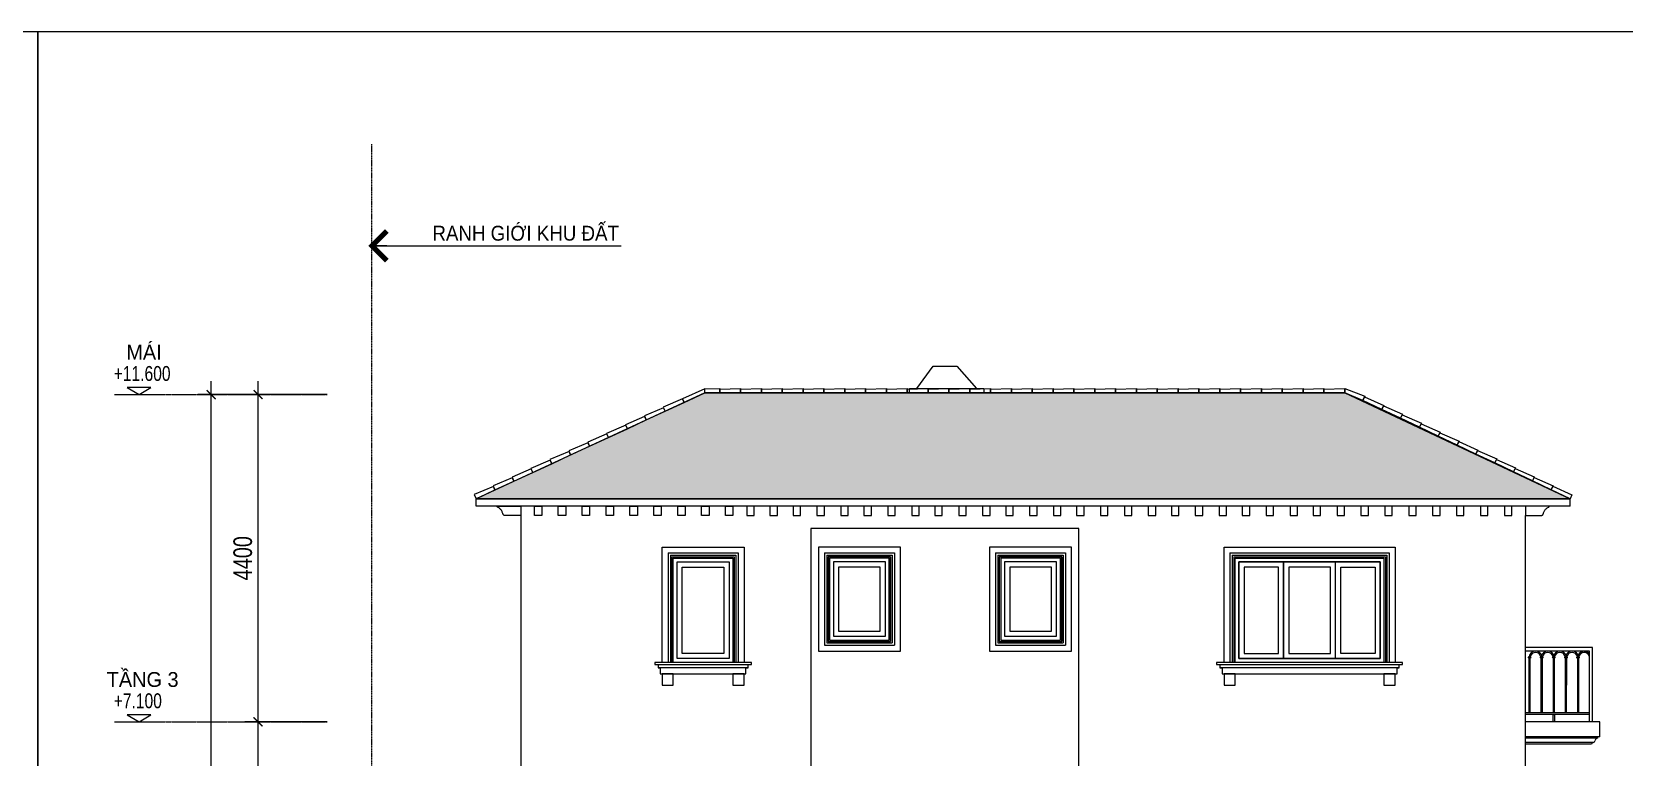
# Model space of a CAD drawing. Header units: millimetres. Extents: x 33748 to 451939, y -263262 to 62681.
# Drawn here: x 368367 to 389764, y -17122 to -7370 of the extents above; entities that cross this region are included whole.
import ezdxf

# ---------------------------------------------------------------- set-up
doc = ezdxf.new("R2010")
doc.units = ezdxf.units.MM
doc.header["$PDMODE"] = 98
doc.linetypes.add('CENTER', pattern=[50.8, 31.75, -6.35, 6.35, -6.35])
doc.linetypes.add('HIDDEN', pattern=[0.375, 0.25, -0.125])
doc.layers.get('Defpoints').update_dxf_attribs({"color": 202, "lineweight": 13})
for name, color, linetype, lineweight in [('-CENTER', 143, 'CENTER', 13), ('-DIM', 9, 'Continuous', 13), ('-DOOR', 137, 'Continuous', 9), ('-HATCH', 8, 'Continuous', 5), ('-KH', 143, 'Continuous', 13), ('-LINE1', 7, 'Continuous', 18), ('-RANH GIOI KHU DAT', 12, 'CENTER', 18), ('-TEXT', 7, 'Continuous', 15), ('A72', 9, 'Continuous', 5)]:
    doc.layers.add(name, color=color, linetype=linetype, lineweight=lineweight)
for name, color, linetype in [('-HATCH CONCRETE', 54, 'Continuous'), ('1-NETMANH', 8, 'Continuous'), ('13. NET HATCH', 252, 'Continuous')]:
    doc.layers.add(name, color=color, linetype=linetype)
doc.styles.add('1', font='arial.ttf')
doc.styles.add('AVANH', font='', dxfattribs={"width": 0.8})
doc.styles.add('vnavanth', font='', dxfattribs={"width": 0.8})
doc.styles.add('X-5M-DH-TUM1$0$AVANTH', font='arial.ttf', dxfattribs={"width": 0.9})
doc.styles.add('X-ALL-SECTION$0$ROMANS', font='arial.ttf')
doc.styles.get('AVANH').set_extended_font_data('.VnAvantH')
doc.styles.get('vnavanth').set_extended_font_data('.VnAvantH')
doc.dimstyles.new('C_100A3', dxfattribs={"dimscale": 100, "dimtxt": 2.5, "dimasz": 1.2, "dimexe": 1.8, "dimexo": 0, "dimgap": 0.75, "dimtad": 1, "dimdec": 0, "dimzin": 0, "dimdsep": 46, "dimtxsty": 'AVANH', "dimblk": 'ARCHTICK', "dimcen": 0, "dimdle": 1.8, "dimclrd": 256, "dimclre": 256, "dimclrt": 7, "dimadec": 0, "dimazin": 0, "dimtfac": 0.0001, "dimtdec": 0, "dimtix": 1, "dimtmove": 2, "dimatfit": 3, "dimldrblk": 'ARCHTICK', "dimfxl": 1.8, "dimtolj": 1, "dimtzin": 0, "dimarcsym": 0})
doc.dimstyles.new('X-ALL-SECTION$0$ARROWS', dxfattribs={"dimscale": 100, "dimtxt": 2, "dimasz": 1, "dimexe": 2, "dimexo": 5, "dimgap": 1, "dimtad": 1, "dimdec": 0, "dimzin": 0, "dimdsep": 46, "dimtxsty": 'X-ALL-SECTION$0$ROMANS', "dimblk": 'X-ALL-SECTION$0$ARROWS', "dimcen": 0, "dimclrd": 256, "dimclre": 256, "dimclrt": 256, "dimazin": 0, "dimtfac": 0.5, "dimtdec": 0, "dimtofl": 0, "dimtmove": 2, "dimatfit": 3, "dimldrblk": 'X-ALL-SECTION$0$ARROWS', "dimfxl": 1, "dimtolj": 1, "dimtzin": 0, "dimlwd": -1, "dimlwe": -1, "dimarcsym": 0})

# ---------------------------------------------------------------- blocks, each defined once
blk = doc.blocks.new('X-ALL-SECTION$0$ARROWS')
blk.add_line((-1, 0), (0, 0))
at = {"const_width": 0.35}
blk.add_lwpolyline([(-1, -1), (0, 0), (-1, 1)], dxfattribs=at)
blk = doc.blocks.new('_ARCHTICK')
at = {"const_width": 0.15}
blk.add_lwpolyline([(-0.5, -0.5), (0.5, 0.5)], dxfattribs=at)
blk = doc.blocks.new('*D691')
at = {"layer": '-DIM', "lineweight": -2, "transparency": 16777216}
for p, q in [((371407, -20127), (371407, -16467)), ((372337, -16647), (371227, -16647)), ((372337, -19947), (371227, -19947))]:
    blk.add_line(p, q, dxfattribs=at)
at = {"layer": 'Defpoints', "color": 0, "transparency": 16777216}
for p in [(371407, -16647), (372337, -16647), (372337, -19947)]:
    blk.add_point(p, dxfattribs=at)
at = {"layer": '-DIM', "lineweight": -2, "transparency": 16777216, "xscale": 120, "yscale": 120, "zscale": 120}
for p, rotation in [((371407, -16647), 90), ((371407, -19947), 270)]:
    blk.add_blockref('_ARCHTICK', p, dxfattribs=dict(at, rotation=rotation))
at = {"layer": '-DIM', "color": 7, "transparency": 16777216, "insert": (371202, -18297), "char_height": 250, "attachment_point": 5, "rotation": 90, "style": 'AVANH'}
blk.add_mtext('\\A1;3300', dxfattribs=at)
blk = doc.blocks.new('*D720')
at = {"layer": '-DIM', "lineweight": -2, "transparency": 16777216}
for p, q in [((371407, -16827), (371407, -12067)), ((372337, -12247), (371227, -12247)), ((372337, -16647), (371227, -16647))]:
    blk.add_line(p, q, dxfattribs=at)
at = {"layer": 'Defpoints', "color": 0, "transparency": 16777216}
for p in [(371407, -12247), (372337, -12247), (372337, -16647)]:
    blk.add_point(p, dxfattribs=at)
at = {"layer": '-DIM', "lineweight": -2, "transparency": 16777216, "xscale": 120, "yscale": 120, "zscale": 120}
for p, rotation in [((371407, -12247), 90), ((371407, -16647), 270)]:
    blk.add_blockref('_ARCHTICK', p, dxfattribs=dict(at, rotation=rotation))
at = {"layer": '-DIM', "color": 7, "transparency": 16777216, "insert": (371202, -14447), "char_height": 250, "attachment_point": 5, "rotation": 90, "style": 'AVANH'}
blk.add_mtext('\\A1;4400', dxfattribs=at)
blk = doc.blocks.new('*D721')
at = {"layer": '-DIM', "lineweight": -2, "transparency": 16777216}
for p, q in [((370777, -24477), (370777, -12067)), ((372337, -12247), (370597, -12247)), ((372337, -24297), (370597, -24297))]:
    blk.add_line(p, q, dxfattribs=at)
at = {"layer": 'Defpoints', "color": 0, "transparency": 16777216}
for p in [(370777, -12247), (372337, -12247), (372337, -24297)]:
    blk.add_point(p, dxfattribs=at)
at = {"layer": '-DIM', "lineweight": -2, "transparency": 16777216, "xscale": 120, "yscale": 120, "zscale": 120}
for p, rotation in [((370777, -12247), 90), ((370777, -24297), 270)]:
    blk.add_blockref('_ARCHTICK', p, dxfattribs=dict(at, rotation=rotation))
at = {"layer": '-DIM', "color": 7, "transparency": 16777216, "insert": (370572, -18272), "char_height": 250, "attachment_point": 5, "rotation": 90, "style": 'AVANH'}
blk.add_mtext('\\A1;12050', dxfattribs=at)

msp = doc.modelspace()

# ---------------------------------------------------------------- hatches: boundary and pattern name
at = {"layer": '13. NET HATCH'}
h = msp.add_hatch(dxfattribs=at)
h.set_pattern_fill('N-ONG-01', color=256, scale=200)
h.set_pattern_definition([(274.9697, (384050.602, -13446.76), (-199.9982614, 2400.00021), [184.6944, -4432.6642]), (180, (384066.6, -13630.76), (-200, -200), [16, -184]), (0, (383866.6, -13646.76), (200, 200), [56, -144]), (90, (383922.6, -13646.76), (-200, 200), [20, -180]), (270, (384050.6, -13626.76), (200, -200), [20, -180]), (0, (384050.6, -13646.76), (200, 200), [16, -184]), (0, (383866.6, -13630.76), (200, 200), [40, -160]), (85.0303, (383906.602, -13630.76), (199.9982614, 2400.00021), [184.6944, -4432.6642]), (52.6961, (383906.602, -13620.76), (-2599.997178, -3400.0021483), [52.8016, -5227.35]), (18.4349, (383938.6, -13578.76), (400.0001, 199.9997), [50.5964, -581.859]), (341.5651, (383986.6, -13562.76), (-400.0001, 199.9997), [50.5964, -581.859]), (307.3039, (384034.602, -13578.76), (2599.997178, -3400.0021483), [52.8016, -5227.35]), (20.2249, (383948.602, -13592.76), (-2199.999453, -800.001667), [40.497, -4009.1944]), (339.7751, (383986.602, -13578.76), (2199.999453, -800.001667), [40.497, -4009.1944]), (307.4054, (384024.602, -13592.76), (2000.0019905, -2599.998493), [42.8018, -4237.385]), (52.5946, (383922.602, -13626.76), (-2000.0019905, -2599.998493), [42.8018, -4237.385])])
h.paths.add_polyline_path([(389037, -13646.8), (386010.6, -12224.6), (377409.9, -12224.6), (374336.7, -13646.8)])

# ---------------------------------------------------------------- linework, layer by layer
at = {"layer": '-CENTER', "ltscale": 0.1}
for p, q in [((369475.7, -12246.6), (372336.7, -12246.6)), ((369475.7, -16646.8), (372336.7, -16646.8))]:
    msp.add_line(p, q, dxfattribs=at)
at = {"layer": '-DOOR', "lineweight": 9}
for points in [[(377736.9, -15796.8), (377037.2, -15796.8), (377037.2, -14496.8), (377736.9, -14496.8)], [(379837.7, -14496.8), (379137.7, -14496.8), (379137.7, -15496.8), (379837.7, -15496.8)], [(382137.7, -14496.8), (381437.7, -14496.8), (381437.7, -15496.8), (382137.7, -15496.8)], [(386486.9, -15796.8), (384587.2, -15796.8), (384587.2, -14496.8), (386486.9, -14496.8)], [(384587.2, -15796.8), (385187.2, -15796.8), (385187.2, -14496.8), (384587.2, -14496.8)], [(385187.2, -15796.8), (386487.2, -15796.8), (386487.2, -14496.8), (385187.2, -14496.8)], [(386487.2, -15796.8), (385887.2, -15796.8), (385887.2, -14496.8), (386487.2, -14496.8)], [(377666.9, -15726.8), (377107.2, -15726.8), (377107.2, -14566.8), (377666.9, -14566.8)], [(379767.7, -14566.8), (379207.7, -14566.8), (379207.7, -15426.8), (379767.7, -15426.8)], [(382067.7, -14566.8), (381507.7, -14566.8), (381507.7, -15426.8), (382067.7, -15426.8)], [(384657.2, -15726.8), (385117.2, -15726.8), (385117.2, -14566.8), (384657.2, -14566.8)], [(385257.2, -15726.8), (385817.2, -15726.8), (385817.2, -14566.8), (385257.2, -14566.8)], [(386417.2, -15726.8), (385957.2, -15726.8), (385957.2, -14566.8), (386417.2, -14566.8)]]:
    msp.add_lwpolyline(points, close=True, dxfattribs=at)
at = {"layer": '-HATCH'}
for p, q in [((378171.6, -12224.6), (378171.6, -12164.9)), ((379011.6, -12224.6), (379011.6, -12164.9)), ((380160.4, -12224.6), (380160.4, -12164.9)), ((380160.4, -12164.9), (381160.4, -12164.9)), ((380411.6, -12224.6), (380411.6, -12164.9)), ((381160.4, -12164.9), (381160.4, -12224.6)), ((381811.6, -12224.6), (381811.6, -12164.9)), ((382091.6, -12224.6), (382091.6, -12164.9)), ((383491.6, -12224.6), (383491.6, -12164.9)), ((384891.6, -12224.6), (384891.6, -12164.9)), ((376737.2, -15876.8), (378036.9, -15876.8)), ((376782.2, -15876.8), (377991.9, -15876.8)), ((377991.9, -15921.8), (376782.2, -15921.8)), ((377961.9, -15921.8), (376812.2, -15921.8)), ((384287.2, -15876.8), (386786.9, -15876.8)), ((384332.2, -15876.8), (386741.9, -15876.8)), ((386741.9, -15921.8), (384332.2, -15921.8)), ((386711.9, -15921.8), (384362.2, -15921.8))]:
    msp.add_line(p, q, dxfattribs=at)
msp.add_lwpolyline([(380260.4, -12164.9), (380479, -11863.5), (380795, -11863.5), (381060.4, -12164.9)], dxfattribs=at)
at = {"layer": '-HATCH CONCRETE'}
for points in [[(377409.5, -12170.3), (377108.6, -12302.8), (377131.9, -12353.2), (377409.9, -12224.6), (377409.5, -12170.3)], [(377409.5, -12170.3), (377610.6, -12164.6), (377610.6, -12224.6), (377409.9, -12224.6), (377409.5, -12170.3)], [(386010.6, -12164.7), (386280.9, -12270.5), (386254.7, -12325.8), (386010.6, -12224.6), (386010.6, -12164.7)]]:
    msp.add_lwpolyline(points, dxfattribs=at)
for points in [[(377610.6, -12224.6), (377610.6, -12172.6), (377890.6, -12164.6), (377890.6, -12224.6)], [(377890.6, -12224.6), (377890.6, -12172.6), (378170.6, -12164.6), (378170.6, -12224.6)], [(378170.6, -12224.6), (378170.6, -12172.6), (378450.6, -12164.6), (378450.6, -12224.6)], [(378450.6, -12224.6), (378450.6, -12172.6), (378730.6, -12164.6), (378730.6, -12224.6)], [(378730.6, -12224.6), (378730.6, -12172.6), (379010.6, -12164.6), (379010.6, -12224.6)], [(379010.6, -12224.6), (379010.6, -12172.6), (379290.6, -12164.6), (379290.6, -12224.6)], [(379290.6, -12224.6), (379290.6, -12172.6), (379570.6, -12164.6), (379570.6, -12224.6)], [(379570.6, -12224.6), (379570.6, -12172.6), (379850.6, -12164.6), (379850.6, -12224.6)], [(379850.6, -12224.6), (379850.6, -12172.6), (380130.6, -12164.6), (380130.6, -12224.6)], [(380130.6, -12224.6), (380130.6, -12172.6), (380410.6, -12164.6), (380410.6, -12224.6)], [(380410.6, -12224.6), (380410.6, -12172.6), (380690.6, -12164.6), (380690.6, -12224.6)], [(380690.6, -12224.6), (380690.6, -12172.6), (380970.6, -12164.6), (380970.6, -12224.6)], [(380970.6, -12224.6), (380970.6, -12172.6), (381250.6, -12164.6), (381250.6, -12224.6)], [(381250.6, -12224.6), (381250.6, -12172.6), (381530.6, -12164.6), (381530.6, -12224.6)], [(381530.6, -12224.6), (381530.6, -12172.6), (381810.6, -12164.6), (381810.6, -12224.6)], [(381810.6, -12224.6), (381810.6, -12172.6), (382090.6, -12164.6), (382090.6, -12224.6)], [(382090.6, -12224.6), (382090.6, -12172.6), (382370.6, -12164.6), (382370.6, -12224.6)], [(382370.6, -12224.6), (382370.6, -12172.6), (382650.6, -12164.6), (382650.6, -12224.6)], [(382650.6, -12224.6), (382650.6, -12172.6), (382930.6, -12164.6), (382930.6, -12224.6)], [(382930.6, -12224.6), (382930.6, -12172.6), (383210.6, -12164.6), (383210.6, -12224.6)], [(383210.6, -12224.6), (383210.6, -12172.6), (383490.6, -12164.6), (383490.6, -12224.6)], [(383490.6, -12224.6), (383490.6, -12172.6), (383770.6, -12164.6), (383770.6, -12224.6)], [(383770.6, -12224.6), (383770.6, -12172.6), (384050.6, -12164.6), (384050.6, -12224.6)], [(384050.6, -12224.6), (384050.6, -12172.6), (384330.6, -12164.6), (384330.6, -12224.6)], [(384330.6, -12224.6), (384330.6, -12172.6), (384610.6, -12164.6), (384610.6, -12224.6)], [(384610.6, -12224.6), (384610.6, -12172.6), (384890.6, -12164.6), (384890.6, -12224.6)], [(384890.6, -12224.6), (384890.6, -12172.6), (385170.6, -12164.6), (385170.6, -12224.6)], [(385170.6, -12224.6), (385170.6, -12172.6), (385450.6, -12164.6), (385450.6, -12224.6)], [(385450.6, -12224.6), (385450.6, -12172.6), (385730.6, -12164.6), (385730.6, -12224.6)], [(385730.6, -12224.6), (385730.6, -12172.6), (386010.6, -12164.6), (386010.6, -12224.6)], [(377131.9, -12353.2), (377110.1, -12306.1), (376852.6, -12416.4), (376877.8, -12470.8)], [(386254.7, -12325.8), (386277, -12278.8), (386533.3, -12391.7), (386507.6, -12445.9)], [(386507.6, -12445.9), (386529.9, -12398.9), (386786.3, -12511.8), (386760.6, -12566)], [(376623.7, -12588.4), (376601.9, -12541.2), (376344.4, -12651.6), (376369.6, -12706)], [(376877.8, -12470.8), (376856, -12423.6), (376598.5, -12534), (376623.7, -12588.4)], [(386760.6, -12566), (386782.9, -12519), (387039.2, -12631.9), (387013.5, -12686.1)], [(376115.5, -12823.6), (376093.7, -12776.4), (375836.2, -12886.8), (375861.4, -12941.2)], [(376369.6, -12706), (376347.8, -12658.8), (376090.3, -12769.2), (376115.5, -12823.6)], [(387013.5, -12686.1), (387035.8, -12639.1), (387292.2, -12752), (387266.4, -12806.2)], [(387266.4, -12806.2), (387288.7, -12759.2), (387545.1, -12872), (387519.4, -12926.2)], [(375607.3, -13058.8), (375585.4, -13011.6), (375328, -13121.9), (375353.2, -13176.4)], [(375861.4, -12941.2), (375839.5, -12894), (375582.1, -13004.3), (375607.3, -13058.8)], [(387519.4, -12926.2), (387541.7, -12879.3), (387798.1, -12992.1), (387772.3, -13046.3)], [(387772.3, -13046.3), (387794.6, -12999.4), (388051, -13112.2), (388025.3, -13166.4)], [(375099, -13294), (375077.2, -13246.8), (374819.7, -13357.1), (374844.9, -13411.6)], [(375353.2, -13176.4), (375331.3, -13129.2), (375073.9, -13239.5), (375099, -13294)], [(388025.3, -13166.4), (388047.6, -13119.4), (388303.9, -13232.3), (388278.2, -13286.5)], [(388278.2, -13286.5), (388300.5, -13239.5), (388556.9, -13352.4), (388531.1, -13406.6)], [(374844.9, -13411.6), (374823.1, -13364.4), (374565.6, -13474.7), (374590.8, -13529.2)], [(388531.1, -13406.6), (388553.4, -13359.6), (388809.8, -13472.5), (388784.1, -13526.7)], [(388784.1, -13526.7), (388806.4, -13479.7), (389062.8, -13592.6), (389037, -13646.8)], [(374590.8, -13529.2), (374569, -13482), (374311.5, -13592.3), (374336.7, -13646.8)]]:
    msp.add_lwpolyline(points, close=True, dxfattribs=at)
at = {"layer": '-KH'}
for p, q in [((369657.7, -12246.6), (369957.6, -12246.6)), ((369657.7, -16646.8), (369957.6, -16646.8))]:
    msp.add_line(p, q, dxfattribs=at)
for points in [[(369966.7, -12150.6), (369648.6, -12150.6), (369807.6, -12246.6)], [(369966.7, -16550.8), (369648.6, -16550.8), (369807.6, -16646.8)]]:
    msp.add_lwpolyline(points, close=True, dxfattribs=at)
for points in [[(369807.6, -12246.6), (369807.6, -12150.6), (369966.7, -12150.6), (369807.6, -12246.6)], [(369807.6, -16646.8), (369807.6, -16550.8), (369966.7, -16550.8), (369807.6, -16646.8)]]:
    msp.add_solid(points, dxfattribs=at)
at = {"layer": '-LINE1', "lineweight": 20}
for p, q in [((377409.9, -12224.6), (374336.7, -13646.8)), ((377409.9, -12224.6), (386010.6, -12224.6)), ((386010.6, -12224.6), (389037, -13646.8)), ((389037, -13646.8), (374336.7, -13646.8)), ((374336.7, -13746.8), (374336.7, -13646.8)), ((389037, -13746.8), (389037, -13646.8)), ((389037, -13746.8), (374336.7, -13746.8)), ((374936.7, -13874.8), (374936.7, -24296.8)), ((388437, -24296.8), (388437, -13874.8)), ((382437, -14046.8), (378837, -14046.8)), ((378837, -14046.8), (378837, -24296.8)), ((382437, -24296.8), (382437, -14046.8)), ((389337, -15646.8), (388437, -15646.8)), ((389297, -15696.8), (388437, -15696.8)), ((388473, -15781.6), (388481.3, -15776.6)), ((388473, -15783.6), (388473, -15781.6)), ((388482.8, -15781.6), (388473, -15781.6)), ((388481.3, -15788.6), (388473, -15783.6)), ((388482.8, -15783.6), (388473, -15783.6)), ((388478.9, -15774.6), (388478.9, -15772.6)), ((388482.8, -15772.6), (388478.9, -15772.6)), ((388481.3, -15774.6), (388478.9, -15774.6)), ((388478.9, -15792.6), (388478.9, -15790.6)), ((388481.3, -15790.6), (388478.9, -15790.6)), ((388482.8, -15792.6), (388478.9, -15792.6)), ((388481.3, -15776.6), (388481.3, -15774.6)), ((388482.8, -15774.6), (388481.3, -15774.6)), ((388503.6, -15776.6), (388481.3, -15776.6)), ((388481.3, -15790.6), (388481.3, -15788.6)), ((388503.6, -15788.6), (388481.3, -15788.6)), ((388482.8, -15790.6), (388481.3, -15790.6)), ((388502, -15772.6), (388482.8, -15772.6)), ((388482.8, -15774.6), (388502, -15774.6)), ((388482.8, -15781.6), (388482.8, -15783.6)), ((388502, -15781.6), (388482.8, -15781.6)), ((388502, -15783.6), (388482.8, -15783.6)), ((388482.8, -15790.6), (388502.1, -15790.6)), ((388482.8, -15792.6), (388482.8, -16526.7)), ((388502.1, -15792.6), (388482.8, -15792.6)), ((388506, -15772.6), (388502, -15772.6)), ((388503.6, -15774.6), (388502, -15774.6)), ((388502, -15783.6), (388502, -15781.6)), ((388502, -15781.6), (388511.9, -15781.6)), ((388502, -15783.6), (388511.9, -15783.6)), ((388502, -16526.7), (388502.1, -15792.6)), ((388503.6, -15790.6), (388502.1, -15790.6)), ((388506, -15792.6), (388502.1, -15792.6)), ((388503.6, -15774.6), (388503.6, -15776.6)), ((388506, -15774.6), (388503.6, -15774.6)), ((388503.6, -15776.6), (388511.9, -15781.6)), ((388511.9, -15783.6), (388503.6, -15788.6)), ((388503.6, -15788.6), (388503.6, -15790.6)), ((388506, -15790.6), (388503.6, -15790.6)), ((388506, -15772.6), (388506, -15774.6)), ((388506, -15790.6), (388506, -15792.6)), ((388511.9, -15781.6), (388511.9, -15783.6)), ((388636.2, -15781.6), (388644.5, -15776.6)), ((388636.2, -15783.6), (388636.2, -15781.6)), ((388646, -15781.6), (388636.2, -15781.6)), ((388644.5, -15788.6), (388636.2, -15783.6)), ((388646, -15783.6), (388636.2, -15783.6)), ((388642.1, -15774.6), (388642.1, -15772.6)), ((388646, -15772.6), (388642.1, -15772.6)), ((388644.5, -15774.6), (388642.1, -15774.6)), ((388642.1, -15792.6), (388642.1, -15790.6)), ((388644.5, -15790.6), (388642.1, -15790.6)), ((388646, -15792.6), (388642.1, -15792.6)), ((388644.5, -15776.6), (388644.5, -15774.6)), ((388646, -15774.6), (388644.5, -15774.6)), ((388666.8, -15776.6), (388644.5, -15776.6)), ((388644.5, -15790.6), (388644.5, -15788.6)), ((388666.8, -15788.6), (388644.5, -15788.6)), ((388646, -15790.6), (388644.5, -15790.6)), ((388665.2, -15772.6), (388646, -15772.6)), ((388646, -15774.6), (388665.2, -15774.6)), ((388646, -15781.6), (388646, -15783.6)), ((388665.2, -15781.6), (388646, -15781.6)), ((388665.2, -15783.6), (388646, -15783.6)), ((388646, -15790.6), (388665.3, -15790.6)), ((388646, -15792.6), (388646, -16526.7)), ((388665.3, -15792.6), (388646, -15792.6)), ((388669.2, -15772.6), (388665.2, -15772.6)), ((388666.8, -15774.6), (388665.2, -15774.6)), ((388665.2, -15783.6), (388665.2, -15781.6)), ((388665.2, -15781.6), (388675.1, -15781.6)), ((388665.2, -15783.6), (388675.1, -15783.6)), ((388665.2, -16526.7), (388665.3, -15792.6)), ((388666.8, -15790.6), (388665.3, -15790.6)), ((388669.2, -15792.6), (388665.3, -15792.6)), ((388666.8, -15774.6), (388666.8, -15776.6)), ((388669.2, -15774.6), (388666.8, -15774.6)), ((388666.8, -15776.6), (388675.1, -15781.6)), ((388675.1, -15783.6), (388666.8, -15788.6)), ((388666.8, -15788.6), (388666.8, -15790.6)), ((388669.2, -15790.6), (388666.8, -15790.6)), ((388669.2, -15772.6), (388669.2, -15774.6)), ((388669.2, -15790.6), (388669.2, -15792.6)), ((388675.1, -15781.6), (388675.1, -15783.6)), ((388799.4, -15781.6), (388807.7, -15776.6)), ((388799.4, -15783.6), (388799.4, -15781.6)), ((388809.2, -15781.6), (388799.4, -15781.6)), ((388807.7, -15788.6), (388799.4, -15783.6)), ((388809.2, -15783.6), (388799.4, -15783.6)), ((388805.3, -15774.6), (388805.3, -15772.6)), ((388809.2, -15772.6), (388805.3, -15772.6)), ((388807.7, -15774.6), (388805.3, -15774.6)), ((388805.3, -15792.6), (388805.3, -15790.6)), ((388807.7, -15790.6), (388805.3, -15790.6)), ((388809.2, -15792.6), (388805.3, -15792.6)), ((388807.7, -15776.6), (388807.7, -15774.6)), ((388809.2, -15774.6), (388807.7, -15774.6)), ((388830, -15776.6), (388807.7, -15776.6)), ((388807.7, -15790.6), (388807.7, -15788.6)), ((388830, -15788.6), (388807.7, -15788.6)), ((388809.2, -15790.6), (388807.7, -15790.6)), ((388828.4, -15772.6), (388809.2, -15772.6)), ((388809.2, -15774.6), (388828.4, -15774.6)), ((388809.2, -15781.6), (388809.2, -15783.6)), ((388828.4, -15781.6), (388809.2, -15781.6)), ((388828.4, -15783.6), (388809.2, -15783.6)), ((388809.2, -15790.6), (388828.5, -15790.6)), ((388809.2, -15792.6), (388809.2, -16526.7)), ((388828.5, -15792.6), (388809.2, -15792.6)), ((388832.4, -15772.6), (388828.4, -15772.6)), ((388830, -15774.6), (388828.4, -15774.6)), ((388828.4, -15783.6), (388828.4, -15781.6)), ((388828.4, -15781.6), (388838.3, -15781.6)), ((388828.4, -15783.6), (388838.3, -15783.6)), ((388828.4, -16526.7), (388828.5, -15792.6)), ((388830, -15790.6), (388828.5, -15790.6)), ((388832.4, -15792.6), (388828.5, -15792.6)), ((388830, -15774.6), (388830, -15776.6)), ((388832.4, -15774.6), (388830, -15774.6)), ((388830, -15776.6), (388838.3, -15781.6)), ((388838.3, -15783.6), (388830, -15788.6)), ((388830, -15788.6), (388830, -15790.6)), ((388832.4, -15790.6), (388830, -15790.6)), ((388832.4, -15772.6), (388832.4, -15774.6)), ((388832.4, -15790.6), (388832.4, -15792.6)), ((388838.3, -15781.6), (388838.3, -15783.6)), ((388962.6, -15781.6), (388970.9, -15776.6)), ((388962.6, -15783.6), (388962.6, -15781.6)), ((388972.4, -15781.6), (388962.6, -15781.6)), ((388970.9, -15788.7), (388962.6, -15783.6)), ((388972.4, -15783.6), (388962.6, -15783.6)), ((388968.5, -15774.6), (388968.5, -15772.6)), ((388972.4, -15772.6), (388968.5, -15772.6)), ((388970.9, -15774.6), (388968.5, -15774.6)), ((388968.5, -15792.7), (388968.5, -15790.7)), ((388970.9, -15790.7), (388968.5, -15790.7)), ((388972.4, -15792.7), (388968.5, -15792.7)), ((388970.9, -15776.6), (388970.9, -15774.6)), ((388972.4, -15774.6), (388970.9, -15774.6)), ((388993.2, -15776.6), (388970.9, -15776.6)), ((388970.9, -15790.7), (388970.9, -15788.7)), ((388993.2, -15788.7), (388970.9, -15788.7)), ((388972.4, -15790.7), (388970.9, -15790.7)), ((388991.6, -15772.6), (388972.4, -15772.6)), ((388972.4, -15774.6), (388991.6, -15774.6)), ((388972.4, -15781.6), (388972.4, -15783.6)), ((388991.6, -15781.6), (388972.4, -15781.6)), ((388991.6, -15783.6), (388972.4, -15783.6)), ((388972.4, -15790.7), (388991.7, -15790.7)), ((388972.4, -15792.7), (388972.4, -16526.8)), ((388991.7, -15792.7), (388972.4, -15792.7)), ((388995.6, -15772.6), (388991.6, -15772.6)), ((388993.2, -15774.6), (388991.6, -15774.6)), ((388991.6, -15783.6), (388991.6, -15781.6)), ((388991.6, -15781.6), (389001.5, -15781.6)), ((388991.6, -15783.6), (389001.5, -15783.6)), ((388991.6, -16526.8), (388991.7, -15792.7)), ((388993.2, -15790.7), (388991.7, -15790.7)), ((388995.6, -15792.7), (388991.7, -15792.7)), ((388993.2, -15774.6), (388993.2, -15776.6)), ((388995.6, -15774.6), (388993.2, -15774.6)), ((388993.2, -15776.6), (389001.5, -15781.6)), ((389001.5, -15783.6), (388993.2, -15788.7)), ((388993.2, -15788.7), (388993.2, -15790.7)), ((388995.6, -15790.7), (388993.2, -15790.7)), ((388995.6, -15772.6), (388995.6, -15774.6)), ((388995.6, -15790.7), (388995.6, -15792.7)), ((389001.5, -15781.6), (389001.5, -15783.6)), ((389125.8, -15781.6), (389134.1, -15776.6)), ((389125.8, -15783.6), (389125.8, -15781.6)), ((389135.6, -15781.6), (389125.8, -15781.6)), ((389134.1, -15788.7), (389125.8, -15783.6)), ((389135.6, -15783.6), (389125.8, -15783.6)), ((389131.7, -15774.6), (389131.7, -15772.6)), ((389135.6, -15772.6), (389131.7, -15772.6)), ((389134.1, -15774.6), (389131.7, -15774.6)), ((389131.7, -15792.7), (389131.7, -15790.7)), ((389134.1, -15790.7), (389131.7, -15790.7)), ((389135.6, -15792.7), (389131.7, -15792.7)), ((389134.1, -15776.6), (389134.1, -15774.6)), ((389135.6, -15774.6), (389134.1, -15774.6)), ((389156.4, -15776.6), (389134.1, -15776.6)), ((389134.1, -15790.7), (389134.1, -15788.7)), ((389156.4, -15788.7), (389134.1, -15788.7)), ((389135.6, -15790.7), (389134.1, -15790.7)), ((389154.8, -15772.6), (389135.6, -15772.6)), ((389135.6, -15774.6), (389154.8, -15774.6)), ((389135.6, -15781.6), (389135.6, -15783.6)), ((389154.8, -15781.6), (389135.6, -15781.6)), ((389154.8, -15783.6), (389135.6, -15783.6)), ((389135.6, -15790.7), (389154.9, -15790.7)), ((389135.6, -15792.7), (389135.6, -16526.8)), ((389154.9, -15792.7), (389135.6, -15792.7)), ((389158.8, -15772.6), (389154.8, -15772.6)), ((389156.4, -15774.6), (389154.8, -15774.6)), ((389154.8, -15783.6), (389154.8, -15781.6)), ((389154.8, -15781.6), (389164.7, -15781.6)), ((389154.8, -15783.6), (389164.7, -15783.6)), ((389154.8, -16526.8), (389154.9, -15792.7)), ((389156.4, -15790.7), (389154.9, -15790.7)), ((389158.8, -15792.7), (389154.9, -15792.7)), ((389156.4, -15774.6), (389156.4, -15776.6)), ((389158.8, -15774.6), (389156.4, -15774.6)), ((389156.4, -15776.6), (389164.7, -15781.6)), ((389164.7, -15783.6), (389156.4, -15788.7)), ((389156.4, -15788.7), (389156.4, -15790.7)), ((389158.8, -15790.7), (389156.4, -15790.7)), ((389158.8, -15772.6), (389158.8, -15774.6)), ((389158.8, -15790.7), (389158.8, -15792.7)), ((389164.7, -15781.6), (389164.7, -15783.6)), ((389297, -16646.8), (389297, -15696.8)), ((389337, -16646.8), (389337, -15646.8)), ((389297, -16526.8), (388437, -16526.8)), ((389297, -16546.8), (388437, -16546.8)), ((389437, -16646.8), (388437, -16646.8)), ((389437, -16846.8), (389437, -16646.8)), ((389437, -16846.8), (388437, -16846.8)), ((389407, -16846.8), (389407, -16867.5)), ((389327, -16946.8), (388437, -16946.8))]:
    msp.add_line(p, q, dxfattribs=at)
for points in [[(374723.5, -13873.8), (374719.2, -13872.5), (374715.1, -13870.8), (374711.3, -13868.6), (374707.7, -13866), (374704.4, -13863), (374701.5, -13859.7), (374699, -13856), (374696.9, -13852.1), (374695.3, -13848), (374694.2, -13843.7), (374692, -13834.8), (374689, -13826.1), (374685.4, -13817.6), (374681.1, -13809.5), (374676.2, -13801.7), (374670.7, -13794.3), (374664.6, -13787.5), (374657.9, -13781.1), (374650.8, -13775.3), (374643.3, -13770), (374635.3, -13765.4), (374627, -13761.4), (374625.6, -13760.8), (374624.2, -13760), (374623, -13759), (374621.8, -13758), (374620.7, -13756.8), (374619.8, -13755.6), (374618.9, -13754.2), (374618.2, -13752.8), (374617.6, -13751.4), (374617.2, -13749.9), (374616.9, -13748.3), (374616.7, -13746.8), (374936.7, -13746.8), (374936.7, -13874.8), (374935.7, -13874.8), (374732.2, -13874.8), (374727.8, -13874.5)], [(375119.8, -13874.8), (375119.8, -13746.8), (375219.8, -13746.8), (375219.8, -13874.8)], [(375440.8, -13874.8), (375440.8, -13746.8), (375540.8, -13746.8), (375540.8, -13874.8)], [(375761.8, -13874.8), (375761.8, -13746.8), (375861.8, -13746.8), (375861.8, -13874.8)], [(376082.9, -13874.8), (376082.9, -13746.8), (376182.9, -13746.8), (376182.9, -13874.8)], [(376403.9, -13874.8), (376403.9, -13746.8), (376503.9, -13746.8), (376503.9, -13874.8)], [(376724.9, -13874.8), (376724.9, -13746.8), (376824.9, -13746.8), (376824.9, -13874.8)], [(377046, -13874.8), (377046, -13746.8), (377146, -13746.8), (377146, -13874.8)], [(377367, -13874.8), (377367, -13746.8), (377467, -13746.8), (377467, -13874.8)], [(377688.1, -13874.8), (377688.1, -13746.8), (377788.1, -13746.8), (377788.1, -13874.8)], [(378074.6, -13874.8), (378074.6, -13746.8), (377974.6, -13746.8), (377974.6, -13874.8)], [(378385.2, -13874.8), (378385.2, -13746.8), (378285.2, -13746.8), (378285.2, -13874.8)], [(378695.8, -13874.8), (378695.8, -13746.8), (378595.8, -13746.8), (378595.8, -13874.8)], [(379016.9, -13874.8), (379016.9, -13746.8), (378916.9, -13746.8), (378916.9, -13874.8)], [(379337.9, -13874.8), (379337.9, -13746.8), (379237.9, -13746.8), (379237.9, -13874.8)], [(379648.5, -13874.8), (379648.5, -13746.8), (379548.5, -13746.8), (379548.5, -13874.8)], [(379969.5, -13874.8), (379969.5, -13746.8), (379869.5, -13746.8), (379869.5, -13874.8)], [(380290.6, -13874.8), (380290.6, -13746.8), (380190.6, -13746.8), (380190.6, -13874.8)], [(380601.2, -13874.8), (380601.2, -13746.8), (380501.2, -13746.8), (380501.2, -13874.8)], [(380922.2, -13874.8), (380922.2, -13746.8), (380822.2, -13746.8), (380822.2, -13874.8)], [(381243.3, -13874.8), (381243.3, -13746.8), (381143.3, -13746.8), (381143.3, -13874.8)], [(381553.9, -13874.8), (381553.9, -13746.8), (381453.9, -13746.8), (381453.9, -13874.8)], [(381874.9, -13874.8), (381874.9, -13746.8), (381774.9, -13746.8), (381774.9, -13874.8)], [(382196, -13874.8), (382196, -13746.8), (382096, -13746.8), (382096, -13874.8)], [(382506.6, -13874.8), (382506.6, -13746.8), (382406.6, -13746.8), (382406.6, -13874.8)], [(382827.6, -13874.8), (382827.6, -13746.8), (382727.6, -13746.8), (382727.6, -13874.8)], [(383148.7, -13874.8), (383148.7, -13746.8), (383048.7, -13746.8), (383048.7, -13874.8)], [(383469.7, -13874.8), (383469.7, -13746.8), (383369.7, -13746.8), (383369.7, -13874.8)], [(383780.3, -13874.8), (383780.3, -13746.8), (383680.3, -13746.8), (383680.3, -13874.8)], [(384101.3, -13874.8), (384101.3, -13746.8), (384001.3, -13746.8), (384001.3, -13874.8)], [(384422.4, -13874.8), (384422.4, -13746.8), (384322.4, -13746.8), (384322.4, -13874.8)], [(384733, -13874.8), (384733, -13746.8), (384633, -13746.8), (384633, -13874.8)], [(385054, -13874.8), (385054, -13746.8), (384954, -13746.8), (384954, -13874.8)], [(385375.1, -13874.8), (385375.1, -13746.8), (385275.1, -13746.8), (385275.1, -13874.8)], [(385685.7, -13874.8), (385685.7, -13746.8), (385585.7, -13746.8), (385585.7, -13874.8)], [(386006.7, -13874.8), (386006.7, -13746.8), (385906.7, -13746.8), (385906.7, -13874.8)], [(386327.8, -13874.8), (386327.8, -13746.8), (386227.8, -13746.8), (386227.8, -13874.8)], [(386648.8, -13874.8), (386648.8, -13746.8), (386548.8, -13746.8), (386548.8, -13874.8)], [(386969.8, -13874.8), (386969.8, -13746.8), (386869.8, -13746.8), (386869.8, -13874.8)], [(387290.9, -13874.8), (387290.9, -13746.8), (387190.9, -13746.8), (387190.9, -13874.8)], [(387611.9, -13874.8), (387611.9, -13746.8), (387511.9, -13746.8), (387511.9, -13874.8)], [(387932.9, -13874.8), (387932.9, -13746.8), (387832.9, -13746.8), (387832.9, -13874.8)], [(388254, -13874.8), (388254, -13746.8), (388154, -13746.8), (388154, -13874.8)], [(388650.3, -13873.8), (388654.5, -13872.5), (388658.6, -13870.8), (388662.5, -13868.6), (388666.1, -13866), (388669.3, -13863), (388672.2, -13859.7), (388674.7, -13856), (388676.8, -13852.1), (388678.4, -13848), (388679.6, -13843.7), (388681.8, -13834.8), (388684.7, -13826.1), (388688.3, -13817.6), (388692.6, -13809.5), (388697.5, -13801.7), (388703.1, -13794.3), (388709.2, -13787.5), (388715.8, -13781.1), (388722.9, -13775.3), (388730.5, -13770), (388738.5, -13765.4), (388746.8, -13761.4), (388748.2, -13760.8), (388749.5, -13760), (388750.8, -13759), (388752, -13758), (388753, -13756.8), (388754, -13755.6), (388754.8, -13754.2), (388755.5, -13752.8), (388756.1, -13751.4), (388756.6, -13749.9), (388756.9, -13748.3), (388757, -13746.8), (388437, -13746.8), (388437, -13874.8), (388438.1, -13874.8), (388641.5, -13874.8), (388645.9, -13874.5)], [(379907.7, -14426.8), (379067.7, -14426.8), (379067.7, -15566.8), (379907.7, -15566.8)], [(379887.7, -14446.8), (379087.7, -14446.8), (379087.7, -15546.8), (379887.7, -15546.8)], [(382207.7, -14426.8), (381367.7, -14426.8), (381367.7, -15566.8), (382207.7, -15566.8)], [(382187.7, -14446.8), (381387.7, -14446.8), (381387.7, -15546.8), (382187.7, -15546.8)], [(388809.2, -16546.7), (388828.4, -16546.7), (388828.4, -16646.8), (388809.2, -16646.8)]]:
    msp.add_lwpolyline(points, close=True, dxfattribs=at)
at = {"layer": '-LINE1'}
for points in [[(376837.2, -15846.8), (376837.2, -14296.8), (377936.9, -14296.8), (377936.9, -15846.8)], [(384387.2, -15846.8), (384387.2, -14296.8), (386686.9, -14296.8), (386686.9, -15846.8)], [(376987.2, -15846.8), (376987.2, -14446.8), (377786.9, -14446.8), (377786.9, -15846.8)], [(384537.2, -15846.8), (384537.2, -14446.8), (386536.9, -14446.8), (386536.9, -15846.8)]]:
    msp.add_lwpolyline(points, dxfattribs=at)
at = {"layer": '-LINE1', "color": 0, "lineweight": 20}
for points in [[(378937.7, -15696.8), (380037.7, -15696.8), (380037.7, -14296.8), (378937.7, -14296.8)], [(381237.7, -15696.8), (382337.7, -15696.8), (382337.7, -14296.8), (381237.7, -14296.8)], [(376987.2, -16001.8), (376837.2, -16001.8), (376837.2, -16151.8), (376987.2, -16151.8)], [(377936.9, -16001.8), (377786.9, -16001.8), (377786.9, -16152.8), (377936.9, -16152.8)], [(384537.2, -16001.8), (384387.2, -16001.8), (384387.2, -16151.8), (384537.2, -16151.8)], [(386686.9, -16001.8), (386536.9, -16001.8), (386536.9, -16152.8), (386686.9, -16152.8)]]:
    msp.add_lwpolyline(points, close=True, dxfattribs=at)
for points in [[(378036.9, -15846.8), (376737.2, -15846.8), (376737.2, -15876.8), (376782.2, -15876.8), (376782.2, -15921.8), (376812.2, -15921.8), (376812.2, -16001.8), (377961.9, -16001.8), (377961.9, -15921.8), (377991.9, -15921.8), (377991.9, -15876.8), (378036.9, -15876.8), (378036.9, -15846.8)], [(386786.9, -15846.8), (384287.2, -15846.8), (384287.2, -15876.8), (384332.2, -15876.8), (384332.2, -15921.8), (384362.2, -15921.8), (384362.2, -16001.8), (386711.9, -16001.8), (386711.9, -15921.8), (386741.9, -15921.8), (386741.9, -15876.8), (386786.9, -15876.8), (386786.9, -15846.8)]]:
    msp.add_lwpolyline(points, dxfattribs=at)
at = {"layer": '-LINE1', "lineweight": 20}
for points in [[(389407, -16867.5), (388437, -16867.5)], [(389346.4, -16922.9), (388437, -16922.9)], [(389346.4, -16922.9), (389346.4, -16929.1)]]:
    msp.add_lwpolyline(points, dxfattribs=at)
for centre, radius, start, end in [((388574, -15785.8), 89.2, 8.53041, 171.46959), ((388574, -15785.8), 73.2, 10.41372, 169.58628), ((388737.2, -15785.8), 89.2, 8.53041, 171.46959), ((388737.2, -15785.8), 73.2, 10.41372, 169.58628), ((388900.4, -15785.8), 89.2, 8.53041, 171.46959), ((388900.4, -15785.8), 73.2, 10.41372, 169.58628), ((389063.6, -15785.8), 89.2, 8.53041, 171.46959), ((389063.6, -15785.8), 73.2, 10.41372, 169.58628), ((389226.8, -15785.8), 89.2, 38.10991, 171.46959), ((389226.8, -15785.8), 73.2, 16.50406, 169.58628), ((389344.1, -16893.2), 29.8, 274.50898, 351.51622), ((389406.6, -16900.8), 33.3, 89.32089, 174.52741), ((389344.3, -16946.3), 17.3, 82.95741, 181.60645)]:
    msp.add_arc(centre, radius, start, end, dxfattribs=at)
at = {"layer": '-RANH GIOI KHU DAT', "linetype": 'HIDDEN', "ltscale": 10}
msp.add_lwpolyline([(372936.7, -25159.7), (372936.7, -8881.1)], dxfattribs=at)
at = {"layer": '1-NETMANH', "lineweight": 20}
for p, q in [((376917.2, -14376.8), (377856.9, -14376.8)), ((376917.2, -14376.8), (376917.2, -15846.8)), ((376947.2, -14406.8), (377826.9, -14406.8)), ((376947.2, -14406.8), (376947.2, -15846.8)), ((376967.2, -14426.8), (377806.9, -14426.8)), ((376967.2, -14426.8), (376967.2, -15846.8)), ((377806.9, -14426.8), (377806.9, -15846.8)), ((377826.9, -14406.8), (377826.9, -15846.8)), ((377856.9, -14376.8), (377856.9, -15846.8)), ((379017.7, -14376.8), (379957.7, -14376.8)), ((379017.7, -14376.8), (379017.7, -15616.8)), ((379047.7, -14406.8), (379927.7, -14406.8)), ((379047.7, -14406.8), (379047.7, -15586.8)), ((379067.7, -14426.8), (379907.7, -14426.8)), ((379067.7, -14426.8), (379067.7, -15566.8)), ((379907.7, -14426.8), (379907.7, -15566.8)), ((379927.7, -14406.8), (379927.7, -15586.8)), ((379957.7, -14376.8), (379957.7, -15616.8)), ((381317.7, -14376.8), (382257.7, -14376.8)), ((381317.7, -14376.8), (381317.7, -15616.8)), ((381347.7, -14406.8), (382227.7, -14406.8)), ((381347.7, -14406.8), (381347.7, -15586.8)), ((381367.7, -14426.8), (382207.7, -14426.8)), ((381367.7, -14426.8), (381367.7, -15566.8)), ((382207.7, -14426.8), (382207.7, -15566.8)), ((382227.7, -14406.8), (382227.7, -15586.8)), ((382257.7, -14376.8), (382257.7, -15616.8)), ((384467.2, -14376.8), (386606.9, -14376.8)), ((384467.2, -14376.8), (384467.2, -15846.8)), ((384497.2, -14406.8), (386576.9, -14406.8)), ((384497.2, -14406.8), (384497.2, -15846.8)), ((384517.2, -14426.8), (386556.9, -14426.8)), ((384517.2, -14426.8), (384517.2, -15846.8)), ((386556.9, -14426.8), (386556.9, -15846.8)), ((386576.9, -14406.8), (386576.9, -15846.8)), ((386606.9, -14376.8), (386606.9, -15846.8)), ((379017.7, -15616.8), (379957.7, -15616.8)), ((379047.7, -15586.8), (379927.7, -15586.8)), ((379067.7, -15566.8), (379907.7, -15566.8)), ((381317.7, -15616.8), (382257.7, -15616.8)), ((381347.7, -15586.8), (382227.7, -15586.8)), ((381367.7, -15566.8), (382207.7, -15566.8))]:
    msp.add_line(p, q, dxfattribs=at)
at = {"layer": '13. NET HATCH'}
msp.add_lwpolyline([(374336.7, -13646.8), (389037, -13646.8), (386010.6, -12224.6), (377409.9, -12224.6)], close=True, dxfattribs=at)
at = {"layer": 'Defpoints'}
for points in [[(336947.2, -29645.1), (368447.2, -29645.1), (368447.2, -7370.1), (336947.2, -7370.1)], [(368447.2, -29645.1), (399947.2, -29645.1), (399947.2, -7370.1), (368447.2, -7370.1)]]:
    msp.add_lwpolyline(points, close=True, dxfattribs=at)

# ---------------------------------------------------------------- texts
at = {"layer": '-TEXT', "color": 2, "style": 'X-5M-DH-TUM1$0$AVANTH', "width": 0.9}
msp.add_text('RANH GIỚI KHU ĐẤT', height=200, dxfattribs=at).set_placement((373750, -10177.5))
at = {"layer": '-TEXT', "color": 2, "style": 'vnavanth'}
for s, p in [('M¸I', (369636.4, -11777.3)), ('TÇNG 3', (369373, -16177.5))]:
    msp.add_text(s, height=200, dxfattribs=at).set_placement(p)
at = {"layer": '-TEXT', "style": '1', "width": 0.75}
for s, p in [('+11.600', (369467.7, -12063.3)), ('+7.100', (369467.7, -16463.5))]:
    msp.add_text(s, height=200, dxfattribs=at).set_placement(p)

# ---------------------------------------------------------------- dimensions: what is measured, and where the dimension line sits
at = {"layer": '-DIM'}
for base, p1, p2, picture, middle in [((370776.6, -12246.6), (372336.7, -24296.8), (372336.7, -12246.6), '*D721', (370572.3, -18271.7)), ((371406.5, -12246.6), (372336.7, -16646.8), (372336.7, -12246.6), '*D720', (371202.2, -14446.7)), ((371406.5, -16646.8), (372336.7, -19946.8), (372336.7, -16646.8), '*D691', (371202.2, -18296.8))]:
    dim = msp.add_linear_dim(base=base, p1=p1, p2=p2, angle=90, dimstyle='C_100A3', dxfattribs=at)
    dim.commit()
    dim.dimension.update_dxf_attribs({"geometry": picture, "text_midpoint": middle})

# ---------------------------------------------------------------- leaders
at = {"layer": 'A72'}
msp.add_leader([(372936.7, -10247.5), (376287.8, -10247.5)], dimstyle='X-ALL-SECTION$0$ARROWS', override={"dimasz": 2, "dimtad": 0}, dxfattribs=at)

doc.saveas('drawing.dxf')
